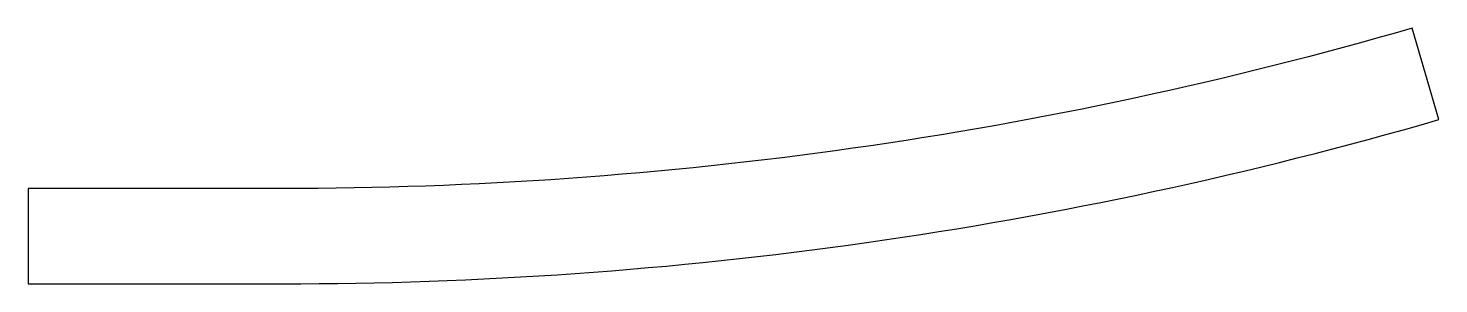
# Model space of a CAD drawing. Extents: x 0 to 33.3, y 0 to 6.
import ezdxf

# ---------------------------------------------------------------- set-up
doc = ezdxf.new("R2010")
doc.units = 0
doc.layers.get('0').update_dxf_attribs({"linetype": 'CONTINUOUS'})

msp = doc.modelspace()

# ---------------------------------------------------------------- linework, layer by layer
msp.add_lwpolyline([(32.669, 6.036, -0.070683), (6, 2.247), (0, 2.247), (0, -0.003), (6, -0.003, 0.070683), (33.296, 3.875)], format="xyb", close=True)

doc.saveas('drawing.dxf')
